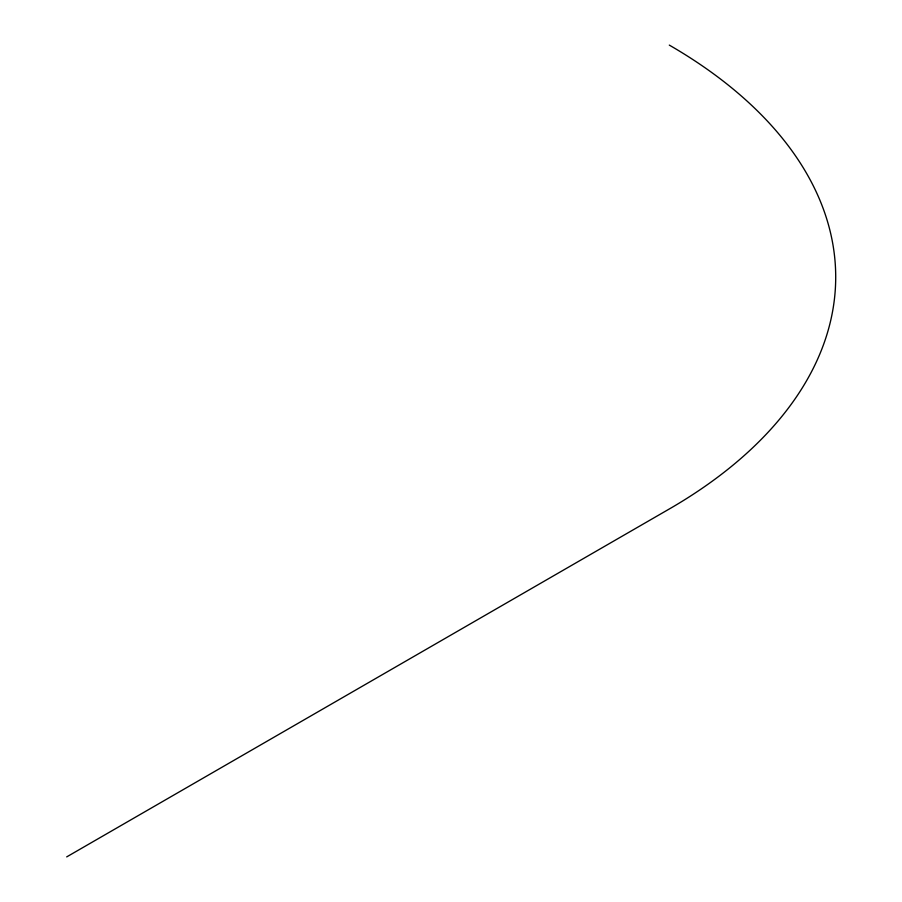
<?xml version="1.0" encoding="UTF-8"?>
<svg xmlns="http://www.w3.org/2000/svg" width="902" height="902" viewBox="0 0 902 902"><rect width="100%" height="100%" fill="white"/><g stroke="black" fill="none" stroke-linecap="round" stroke-linejoin="round"><path stroke-width="1.35" d="M66.692 856.9L669.295 508.987A568.147 328.012 0 0 0 669.295 45.1"/></g></svg>
